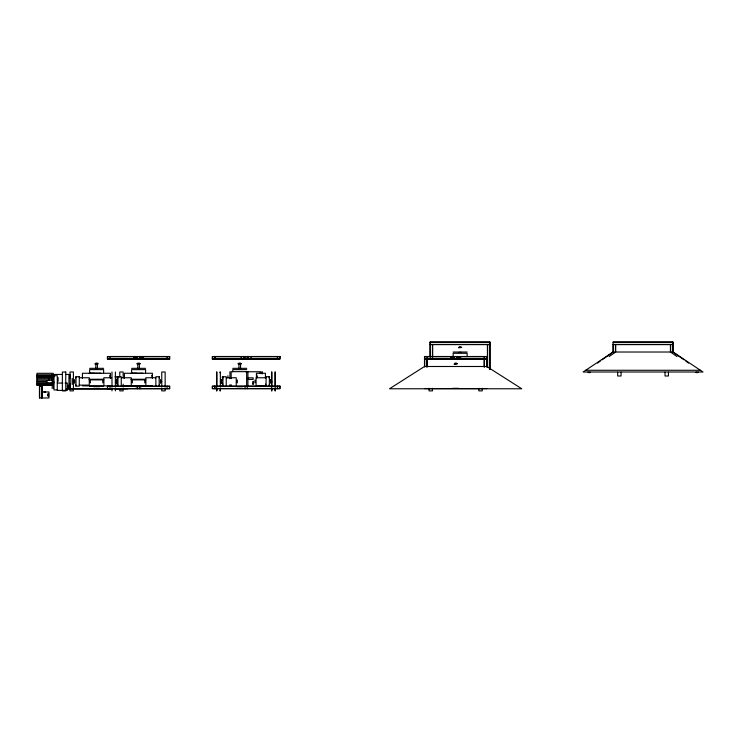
<?xml version="1.0" encoding="UTF-8"?>
<svg xmlns="http://www.w3.org/2000/svg" width="740" height="740" viewBox="0 0 740 740"><rect width="100%" height="100%" fill="white"/><g stroke="black" fill="none" stroke-linecap="round" stroke-linejoin="round"><path stroke-width="1.11" d="M615.476 352.018L615.476 344.618M152.19 375.643C152.32 373.857 152.162 377.437 152.301 375.643M696.229 371.998L696.016 372.599L697.857 372.599L698.061 371.998M597.504 363.1L600.251 361.139M602.082 359.834L613.072 352.018L673.021 352.018L703 371.998L583.101 371.998L613.072 352.018L613.072 342.028L673.021 342.028L673.021 352.018L684.019 359.834M609.076 356.578L615.68 352.018L615.68 344.618M424.492 366.494L389.518 388.768L521.728 388.768L486.763 366.494L424.492 366.494L424.492 356.504L486.763 356.504L486.763 366.494M257.113 375.041L256.512 375.643L257.113 376.244M257.113 376.401L256.512 377.002L257.113 377.604M430.06 342.222L490.01 342.222M613.072 342.222L673.021 342.222M430.06 344.424L490.01 344.424M613.072 344.424L673.021 344.424M430.06 344.618L490.01 344.618M613.072 344.618L673.021 344.618M459.346 346.782L460.937 346.782M458.541 347.439L461.742 347.439L458.596 347.837M453.148 352.018L467.134 352.018M459.198 352.379L461.085 352.379M107.411 356.708L169.682 356.708M214.896 356.708L277.389 356.708M424.492 356.708L486.763 356.708M107.411 358.9L169.682 358.9M214.896 358.9L277.389 358.9M424.492 358.9L486.763 358.9M424.492 359.104L486.763 359.104M454.887 363.1L456.488 363.1M95.025 363.756L98.226 363.756L95.081 364.163M140.202 363.756L137.011 363.756L140.147 363.756M457.283 363.756L454.082 364.163L457.228 363.756M89.633 368.335L103.618 368.335M131.609 368.335L145.595 368.335M232.749 368.335L246.735 368.335M95.673 368.696L97.569 368.696M137.659 368.696L139.555 368.696M238.798 368.696L240.685 368.696M246.735 369.611L232.749 369.611L232.749 371.822M585.701 370.268L700.401 370.268M245.68 371.748L261.146 371.748L261.146 373.802M89.956 373.099L89.105 373.265M90.104 373.099L91.649 373.265M92.685 373.099L91.834 373.265M93.878 373.099L94.729 373.265M96.903 373.099L96.404 373.265M98.91 373.099L100.788 373.265M131.942 373.099L131.091 373.265M132.09 373.099L133.626 373.265M134.671 373.099L133.82 373.265M135.864 373.099L136.706 373.265M140.896 373.099L142.774 373.265M259.74 373.099L261.461 373.265M62.317 374.459L53.483 374.459L53.483 377.964M65.629 374.459L68.95 374.459L68.95 388.454M37 375.088L53.206 375.088L53.206 373.302L37 373.302L37 385.29L53.206 385.29M37 375.263L53.206 375.263M37 375.772L53.206 375.772M37 376.586L53.206 376.586M114.987 376.743L117.188 376.743L117.188 386.132M265.66 376.743L269.379 376.743L269.379 386.132M37 377.641L53.206 377.641M79.282 377.761L89.281 377.761L89.281 385.115L79.282 385.115M111.666 377.761L103.896 377.761L103.896 385.115M121.267 377.761L131.258 377.761L131.258 385.115M155.872 377.761L145.873 377.761L145.873 385.115M226.237 377.761L236.236 377.761L236.236 385.115M247.558 377.835L253.154 377.835L253.154 379.435L247.558 379.435M266.076 377.761L256.086 377.761L256.086 385.115M37 378.871L53.206 378.871M89.142 379.259L103.683 379.259M131.119 379.259L145.669 379.259M89.142 379.879L103.683 379.879M131.119 379.879L145.669 379.879M37 380.194L52.3 380.231M37 381.507L46.722 381.507M37 382.737L53.206 382.737M57.294 383.052L62.845 383.052M65.065 383.052L67.284 383.052L67.284 390.396L57.294 390.396L57.294 375.735L53.992 375.735L53.992 389.925L57.294 389.925M37 383.801L53.206 383.801M252.812 384.338L253.21 381.202L253.21 384.393M37 384.606L53.206 384.606M37 385.115L53.206 385.115M82.427 385.873L110.399 385.873M124.403 385.873L152.385 385.873M256.429 385.873L265.429 385.873M89.633 386.317L103.618 386.317M107.411 386.373L169.682 386.373M214.896 386.336L277.389 386.336M93.656 388.315L99.585 388.315M135.642 388.315L141.571 388.315M236.781 388.315L242.702 388.315M452.723 388.315L458.643 388.315M214.896 388.528L277.389 388.528M107.411 388.574L169.682 388.574M424.492 388.574L486.763 388.574M66.582 388.768L169.682 388.768L169.682 386.178L107.411 386.178L107.411 388.768M66.582 388.972L111.555 388.972M115.015 388.972L127.696 388.768M42.217 391.978L48.96 391.978L48.96 397.972L39.451 397.972L39.451 386.382L42.05 386.382L42.05 397.972M677.026 356.578L670.431 352.018L670.431 344.618M685.851 361.139L688.598 363.1M589.873 371.998L590.076 372.599L588.245 372.599L588.032 371.998M110.316 375.643C110.195 373.857 110.334 377.354 110.205 375.643M110.297 377.002C110.168 375.254 110.325 378.778 110.186 377.002M672.827 342.222L672.827 344.424M672.827 344.618L672.827 352.508M670.625 344.618L670.625 352.018M668.433 372.164L668.433 375.994L665.029 375.994L665.029 372.164M621.073 372.164L621.073 375.994L617.678 375.994L617.678 372.164M613.275 344.618L613.275 352.508M490.01 369.399L490.01 342.028L430.06 342.028L430.06 357.013M489.815 342.222L489.815 344.424M489.815 344.618L489.815 369.399M487.614 344.618L487.614 367.151M487.42 344.618L487.42 367.151M486.559 356.708L486.559 358.9M486.559 359.104L486.559 367.003M484.367 359.104L484.367 367.003M484.163 356.504L484.163 367.003M482.23 388.278L482.23 390.877L478.835 390.877L478.835 388.278M467.134 356.606L467.134 353.295L453.148 353.295L453.148 356.606M460.576 356.504L460.576 359.104M459.808 356.504L459.808 359.104M458.504 356.504L458.504 359.104M457.755 356.504L457.755 359.104M456.922 356.504L456.922 359.104M454.323 356.504L454.323 359.104M453.5 356.504L453.5 359.104M452.75 356.504L452.75 359.104M451.437 356.504L451.437 359.104M450.679 356.504L450.679 359.104M432.669 344.618L432.669 357.013M432.465 344.618L432.465 357.013M432.465 388.278L432.465 390.877L429.061 390.877L429.061 388.278M430.264 342.222L430.264 344.424M430.264 344.618L430.264 357.013M427.091 356.504L427.091 367.003M426.888 359.104L426.888 367.003M424.695 356.708L424.695 358.9M424.695 359.104L424.695 367.003M277.389 356.504L277.389 359.104M277.389 386.132L277.389 388.731M275.363 371.998L275.363 387.039M275.363 388.278L275.363 390.877M274.938 371.998L274.938 387.039M274.938 388.278L274.938 390.877M271.959 371.998L271.959 387.039M271.959 388.278L271.959 390.877M271.876 381.442L271.876 382.007M271.543 371.998L271.543 380.804M271.543 382.071L271.543 387.039M271.543 388.278L271.543 390.877M271.071 380.434L271.071 382.441M270.673 379.537L270.673 383.339M270.257 379.537L270.257 380.092M269.573 376.836L269.573 378.038M269.573 384.837L269.573 386.039M269.157 376.836L269.157 378.038M269.157 384.837L269.157 386.039M266.076 376.743L266.076 386.132M265.66 377.095L265.66 377.789M265.66 384.051L265.66 386.132M265.429 378.26L265.429 373.265L256.429 373.265L256.429 378.26M262.386 371.748L262.386 373.802M254.986 379.981L254.986 382.894M251.082 356.504L251.082 359.104M248.353 356.504L248.372 359.104M247.918 371.647L247.918 385.632M247.558 377.687L247.558 379.583M247.262 356.504L247.262 359.104M247.262 386.132L247.262 388.731M246.633 385.632L246.633 371.647L231.167 371.647L231.167 378.639M245.023 356.504L245.023 359.104M245.023 386.132L245.023 388.731M243.932 356.504L243.913 359.104M241.203 356.504L241.185 359.104M240.537 368.696L240.537 363.1L238.946 363.1L238.946 368.696M237.327 379.981L237.327 382.894M231.167 384.698L231.167 385.632M229.927 371.647L229.927 378.639M229.927 384.698L229.927 385.632M227.929 375.68L227.929 377.872M226.237 386.132L226.237 376.743L222.527 376.743L222.527 380.092M222.944 376.743L222.944 386.132M222.74 376.836L222.74 378.038M222.74 384.837L222.74 386.039M222.527 383.006L222.527 386.132M222.324 376.836L222.324 378.038M222.324 384.837L222.324 386.039M221.649 379.537L221.649 383.339M221.223 379.537L221.223 383.339M220.446 381.442L220.446 382.007M220.353 371.998L220.353 387.039M220.353 388.278L220.353 390.877M219.937 371.998L219.937 372.747M219.937 390.119L219.937 390.877M216.959 371.998L216.959 387.039M216.959 388.278L216.959 390.877M216.543 371.998L216.543 387.039M216.543 388.278L216.543 390.877M214.896 356.504L214.896 359.104M214.896 386.132L214.896 388.731M169.478 356.708L169.478 358.9M169.478 386.373L169.478 388.574M167.083 356.504L167.083 359.104M167.083 386.178L167.083 388.768M165.149 387.039L165.149 371.998L161.755 371.998L161.755 387.039M165.149 388.278L165.149 390.877L161.755 390.877L161.755 388.278M161.662 381.442L161.662 382.007M160.867 380.434L160.867 382.441M160.46 379.537L160.46 383.339M159.368 376.836L159.368 378.038M159.368 384.837L159.368 386.039M159.165 386.132L159.165 376.743L155.872 376.743L155.872 386.132M152.385 378.26L152.385 373.265L124.403 373.265L124.403 378.26M145.595 372.932L145.595 369.611L131.609 369.611L131.609 372.932M144.781 379.981L144.781 382.894M143.495 356.504L143.495 359.104M142.737 356.504L142.737 359.104M141.423 356.504L141.423 359.104M140.674 356.504L140.674 359.104M139.934 373.265L139.435 373.265M139.842 356.504L139.842 359.104M139.842 386.178L139.842 388.768M139.407 368.696L139.407 363.1L137.806 363.1L137.806 368.696M138.889 373.265L138.389 373.265M137.631 373.265L136.863 373.265M137.251 356.504L137.251 359.104M137.251 386.178L137.251 388.768M136.419 356.504L136.419 359.104M135.67 356.504L135.67 359.104M135.661 373.265L134.837 373.265M134.356 356.504L134.356 359.104M133.598 356.504L133.598 359.104M132.358 379.981L132.358 382.894M123.173 378.001L123.173 371.998L119.769 371.998L119.769 377.021M123.173 384.143L123.173 387.039M123.173 388.833L123.173 390.877L119.769 390.877L119.769 388.833M121.267 386.132L121.267 376.743L117.965 376.743L117.965 386.132M117.771 376.836L117.771 378.038M117.771 384.837L117.771 386.039M117.383 376.836L117.383 378.038M117.383 384.837L117.383 386.039M116.67 379.537L116.67 383.339M116.273 380.434L116.273 382.441M115.468 381.442L115.468 382.007M115.385 371.998L115.385 387.039M115.385 388.278L115.385 390.877M111.981 371.998L111.981 387.039M111.981 388.278L111.981 390.877M110.399 378.26L110.399 373.265L82.427 373.265L82.427 378.26M110.01 356.504L110.01 359.104M110.01 386.178L110.01 388.768M107.615 356.708L107.615 358.9M107.615 386.373L107.615 388.574M103.618 372.932L103.618 369.611L89.633 369.611L89.633 372.932M102.795 379.981L102.795 382.894M97.958 373.265L97.458 373.265M97.421 368.696L97.421 363.1L95.821 363.1L95.821 368.696M95.691 373.265L94.877 373.265M93.675 373.265L92.861 373.265M90.373 379.981L90.373 382.894M75.785 376.836L75.785 378.038M75.785 384.837L75.785 386.039M74.684 379.537L74.684 383.339M74.287 380.434L74.287 382.441M73.491 381.442L73.491 382.007M72.187 378.492L72.187 384.421M70.189 374.459L70.189 388.454M70.004 378.001L70.004 371.998L73.399 371.998L73.399 390.877L70.004 390.877L70.004 383.681M68.385 385.263L68.385 388.186M58.09 377.529L58.09 381.331M53.798 375.837L53.798 377.039M53.798 381.831L53.798 383.033M53.483 381.461L53.483 388.454M52.697 377.529L52.697 381.331M52.559 380.508L52.559 382.404M52.3 378.436L52.3 380.434M52.198 374.459L52.198 388.454M48.895 378.871L48.895 380.231M46.962 380.656L46.962 382.256M45.686 391.978L43.928 391.978M41.847 386.382L41.847 397.972M39.655 386.382L39.655 397.972M152.172 376.845L152.227 377.604L152.172 376.845M47.712 394.207C48.442 396.492 49.478 392.589 47.712 394.207M47.712 395.558C48.433 397.852 49.478 393.948 47.712 395.558M169.682 356.504L107.411 356.504L107.411 359.104L169.682 359.104L169.682 356.504M279.988 356.504L212.297 356.504L212.297 359.104L279.988 359.104L279.988 356.504M214.702 356.708L212.5 356.708L212.5 358.9L214.702 358.9L214.702 356.708M279.785 356.708L277.583 356.708L277.583 358.9L279.785 358.9L279.785 356.708M241.342 363.756L238.141 363.756L241.286 363.756M65.758 372.044L62.364 372.044L62.364 390.914L65.758 390.914L65.758 372.044M79.282 376.743L75.989 376.743L75.989 386.132L79.282 386.132L79.282 376.743M279.988 386.132L212.297 386.132L212.297 388.731L279.988 388.731L279.988 386.132M214.702 386.336L212.5 386.336L212.5 388.528L214.702 388.528L214.702 386.336M279.785 386.336L277.583 386.336L277.583 388.528L279.785 388.528L279.785 386.336"/></g></svg>
